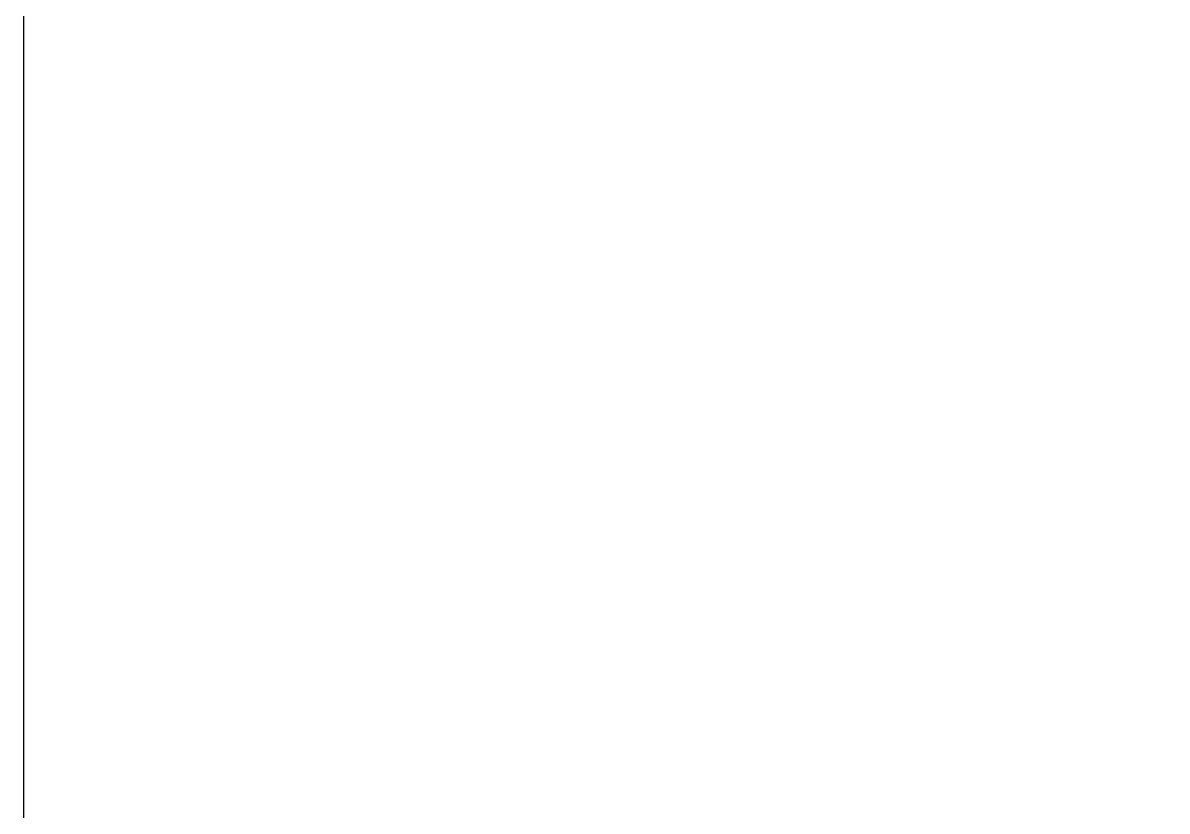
# Model space of a CAD drawing. Header units: millimetres. Extents: x 0 to 1796, y -943 to 816.
# Drawn here: x 270.664761 to 270.66648, y -603.666424 to -603.665241 of the extents above; entities that cross this region are included whole.
import ezdxf

# ---------------------------------------------------------------- set-up
doc = ezdxf.new("R2010")
doc.units = ezdxf.units.MM
doc.layers.add('Blocks', color=7, linetype='Continuous')
doc.layers.add('Blocks$Inner', color=7, linetype='Continuous', lineweight=25, true_color=0x007f00)

# ---------------------------------------------------------------- blocks, each defined once
blk = doc.blocks.new('Balcony Chair Top')
at = {"layer": 'Blocks$Inner'}
for points, knots in [([(244.820064, 128.1613143), (244.5617277, 128.139657), (244.2953023, 128.1116123), (244.0381802, 128.0790117), (243.781058, 128.0464111), (243.5202773, 128.0077314), (243.2648196, 127.9643053), (242.753904, 127.8774532), (242.244848, 127.7686969), (241.7432491, 127.6392336), (241.4924496, 127.574502), (241.2427548, 127.5044199), (240.9949445, 127.4292057), (240.7471341, 127.3539916), (240.4993517, 127.2730418), (240.2549713, 127.187458), (240.0105908, 127.1018743), (239.7638995, 127.0095734), (239.5233935, 126.9137332), (239.2828875, 126.8178931), (239.0365026, 126.7135778), (238.8003219, 126.6075954), (238.5651417, 126.5020621), (238.3244443, 126.3878592), (238.0939724, 126.2724546), (237.8635004, 126.15705), (237.6315395, 126.0347095), (237.4061581, 125.9096867), (236.9553954, 125.6596411), (236.5134041, 125.3895613), (236.0852663, 125.1025344), (235.6571284, 124.8155076), (235.2394044, 124.5092279), (234.8368971, 124.1871935), (234.6356434, 124.0261763), (234.4343757, 123.8580452), (234.2400988, 123.6886486), (234.045822, 123.5192519), (233.8487719, 123.3399192), (233.6618584, 123.1623956), (233.4757107, 122.9855992), (233.2871986, 122.7988025), (233.1086885, 122.6142552), (232.9301784, 122.429708), (232.7525162, 122.2381146), (232.5819215, 122.0461782), (232.2407322, 121.6623054), (231.9142772, 121.2623919), (231.6063956, 120.8511033), (231.298514, 120.4398146), (231.0066643, 120.0137558), (230.7342785, 119.5778952), (230.5980856, 119.3599649), (230.4641911, 119.1352993), (230.3372864, 118.9117647), (230.2103817, 118.68823), (230.0841095, 118.4543898), (229.9667741, 118.2256166), (229.8495923, 117.9971429), (229.7334724, 117.7584146), (229.6260493, 117.525122), (229.5186262, 117.2918294), (229.4143306, 117.0521588), (229.3168096, 116.8144848), (229.1217675, 116.3391368), (228.9459315, 115.8535271), (228.7913441, 115.3632435), (228.6367568, 114.87296), (228.5021746, 114.374059), (228.3891616, 113.8722805), (228.3326551, 113.6213913), (228.2805389, 113.3649073), (228.2346367, 113.1117955), (228.1887345, 112.8586837), (228.1468254, 112.5960359), (228.1116698, 112.3411434), (228.0764485, 112.0857743), (228.0456402, 111.8210394), (228.0212715, 111.5643438), (227.9969029, 111.3076482), (227.9776191, 111.0459822), (227.9640904, 110.7884276), (227.9505617, 110.5308729), (227.94239, 110.2713363), (227.9396881, 110.013384), (227.9390127, 109.9488978), (227.9386754, 109.8843879), (227.9386761, 109.8198671)], [26, 26, 26, 26, 27, 27, 27, 28, 28, 28, 29, 29, 29, 30, 30, 30, 31, 31, 31, 32, 32, 32, 33, 33, 33, 34, 34, 34, 35, 35, 35, 36, 36, 36, 37, 37, 37, 38, 38, 38, 39, 39, 39, 40, 40, 40, 41, 41, 41, 42, 42, 42, 43, 43, 43, 44, 44, 44, 45, 45, 45, 46, 46, 46, 47, 47, 47, 48, 48, 48, 49, 49, 49, 50, 50, 50, 51, 51, 51, 52, 52, 52, 53, 53, 53, 54, 54, 54, 55, 55, 55, 55]), ([(227.9386761, 109.8198671), (227.9386783, 109.6264255), (227.941719, 109.4329133), (227.9478014, 109.2395242), (227.9559087, 108.9817569), (227.9694351, 108.7238239), (227.9883389, 108.4665493), (228.007243, 108.2092722), (228.0317089, 107.9506765), (228.061398, 107.6943541), (228.0910872, 107.4380311), (228.1267889, 107.1778513), (228.1672504, 106.9229486), (228.2077117, 106.6680475), (228.2551286, 106.405358), (228.3063482, 106.1523489), (228.3577389, 105.8984949), (228.4164465, 105.63715), (228.4785728, 105.3856663), (228.5407088, 105.1341439), (228.6093235, 104.8795947), (228.6820256, 104.6308883), (228.7547377, 104.3821473), (228.833181, 104.1333475), (228.9162909, 103.8878615), (228.9994113, 103.6423446), (229.087773, 103.398326), (229.1811234, 103.1564988), (229.2744844, 102.9146441), (229.3730178, 102.6745087), (229.4764408, 102.4367764), (229.5798745, 102.1990198), (229.6889953, 101.9619341), (229.8023218, 101.7287331), (229.9156587, 101.4955105), (230.0359489, 101.2607021), (230.1590077, 101.0324709), (230.2820766, 100.8042209), (230.4142925, 100.5709752), (230.5469095, 100.3481574), (230.6798994, 100.1247128), (230.8222693, 99.8966717), (230.9646128, 99.6790952), (231.1069827, 99.4614784), (231.2564626, 99.243199), (231.4078754, 99.0318112), (231.5593129, 98.8203891), (231.716172, 98.6108547), (231.876346, 98.4060169), (232.0365429, 98.2011498), (232.2011836, 97.9994744), (232.3698129, 97.8015431), (232.5384636, 97.6035867), (232.7114186, 97.409006), (232.8881985, 97.2183352), (233.0649982, 97.027643), (233.2469322, 96.8395079), (233.4315572, 96.6564513), (233.6162007, 96.4733764), (233.8079144, 96.2911509), (234.000077, 96.1160637), (234.1922567, 95.940961), (234.3946962, 95.7642221), (234.5940848, 95.5974634), (234.7936862, 95.4305268), (235.003616, 95.262396), (235.2100755, 95.1041181), (235.4165626, 94.945819), (235.6299584, 94.7892653), (235.8428938, 94.6398589), (236.055853, 94.4904358), (236.2733003, 94.344593), (236.4923035, 94.2042931), (236.7113273, 94.0639801), (236.9334939, 93.9281484), (237.1581611, 93.797187), (237.3828459, 93.6662153), (237.6104823, 93.539852), (237.8404113, 93.4184594), (238.0703554, 93.2970588), (238.3042983, 93.1797729), (238.5390865, 93.0681794), (238.7738874, 92.9565799), (239.0150651, 92.8481313), (239.2543072, 92.7465684), (239.4935599, 92.645001), (239.743, 92.5453039), (239.9862859, 92.4540057), (240.2295707, 92.362708), (240.4829528, 92.2737103), (240.729831, 92.1928409), (240.9767232, 92.111967), (241.229544, 92.0350233), (241.4795689, 91.9646624), (241.7296039, 91.8942987), (241.9826962, 91.8287898), (242.2354097, 91.7690226), (242.4881299, 91.7092539), (242.7423495, 91.6547434), (242.9972977, 91.6056543), (243.2522497, 91.5565645), (243.5084797, 91.5127905), (243.7652106, 91.4744632), (244.0219427, 91.4361357), (244.2810978, 91.4030072), (244.5391585, 91.3755256), (244.7972183, 91.3480441), (245.0602499, 91.3256422), (245.3191846, 91.3090907), (245.5781162, 91.2925394), (245.8460194, 91.281123), (246.1053662, 91.2755872), (246.427898, 91.2687027), (246.7622897, 91.2704121), (247.0846549, 91.2805912), (247.4070137, 91.29077), (247.7380416, 91.3099751), (248.0593414, 91.3371374), (248.0612821, 91.3373015), (248.0632228, 91.3374658), (248.0651634, 91.3376305)], [55, 55, 55, 55, 56, 56, 56, 57, 57, 57, 58, 58, 58, 59, 59, 59, 60, 60, 60, 61, 61, 61, 62, 62, 62, 63, 63, 63, 64, 64, 64, 65, 65, 65, 66, 66, 66, 67, 67, 67, 68, 68, 68, 69, 69, 69, 70, 70, 70, 71, 71, 71, 72, 72, 72, 73, 73, 73, 74, 74, 74, 75, 75, 75, 76, 76, 76, 77, 77, 77, 78, 78, 78, 79, 79, 79, 80, 80, 80, 81, 81, 81, 82, 82, 82, 83, 83, 83, 84, 84, 84, 85, 85, 85, 86, 86, 86, 87, 87, 87, 88, 88, 88, 89, 89, 89, 90, 90, 90, 91, 91, 91, 92, 92, 92, 93, 93, 93, 94, 94, 94, 95, 95, 95, 95])]:
    blk.add_open_spline(points, degree=3, knots=knots, dxfattribs=at)

msp = doc.modelspace()

# ---------------------------------------------------------------- block references
at = {"layer": 'Blocks'}
msp.add_blockref('Balcony Chair Top', (42.7260861, -713.4859712), dxfattribs=at)

doc.saveas('drawing.dxf')
